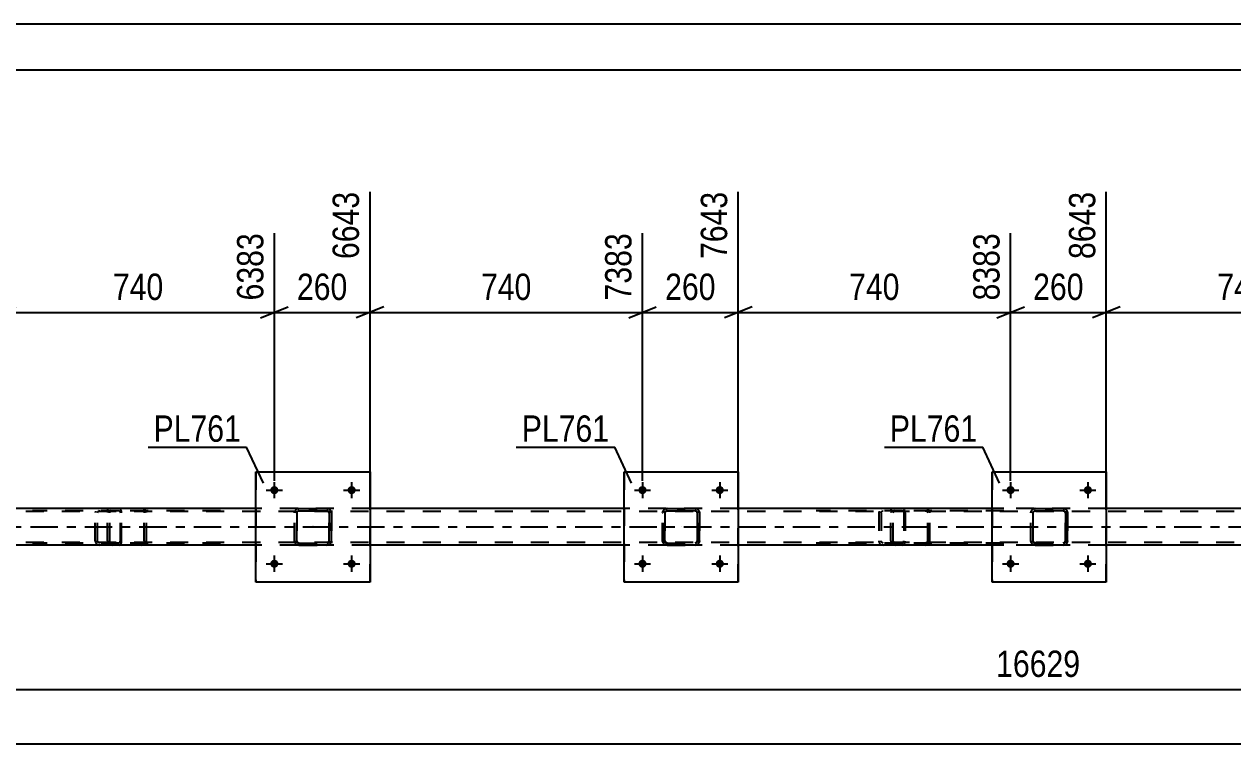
# Model space of a CAD drawing. Header units: millimetres. Extents: x 0 to 841, y 0 to 594.
# Drawn here: x 272.1 to 403.4, y 515.8 to 594 of the extents above; entities that cross this region are included whole.
import ezdxf

# ---------------------------------------------------------------- set-up
doc = ezdxf.new("R2010")
doc.units = ezdxf.units.MM
doc.linetypes.add('DXK_LINE_DOT2', pattern=[3.9198, 1.9599, -1.9599])
doc.linetypes.add('DXK_LINE_DOT3', pattern=[5.9187, 2.979, -0.9799, 0.9799, -0.9799])
doc.styles.add('Arial Narrow', font='ARIALN.TTF', dxfattribs={"height": 0.2})

# ---------------------------------------------------------------- blocks, each defined once
blk = doc.blocks.new('Unknown-318891418-1113')
at = {"color": 5, "linetype": 'Continuous'}
for p, q in [((841, 594), (0, 594)), ((836, 589), (5, 589))]:
    blk.add_line(p, q, dxfattribs=at)
blk = doc.blocks.new('Part-318891418-6244 - 6237')
at = {"color": 7, "linetype": 'DXK_LINE_DOT2'}
for p, q in [((366.79, 541.37), (366.59, 541.33)), ((366.69, 541.11), (366.79, 541.13)), ((378.56, 541.37), (366.79, 541.37)), ((378.56, 541.13), (366.79, 541.13)), ((370.22, 541.33), (370.02, 541.37)), ((370.02, 541.13), (370.12, 541.11)), ((366.31, 541.05), (366.28, 540.89)), ((366.28, 537.85), (366.28, 540.89)), ((366.32, 541.08), (366.31, 541.05)), ((366.53, 540.89), (366.55, 540.98)), ((366.53, 537.85), (366.53, 540.89)), ((366.55, 540.98), (366.61, 541.06)), ((366.61, 541.06), (366.69, 541.11)), ((370.12, 541.11), (370.2, 541.06)), ((370.2, 541.06), (370.26, 540.98)), ((370.26, 540.98), (370.28, 540.89)), ((370.28, 537.85), (370.28, 540.89)), ((370.5, 541.05), (370.5, 541.08)), ((370.53, 540.89), (370.5, 541.05)), ((370.53, 537.85), (370.53, 540.89)), ((366.28, 537.85), (366.28, 537.82)), ((366.28, 537.82), (366.31, 537.72)), ((366.31, 537.72), (366.32, 537.67)), ((366.55, 537.76), (366.53, 537.85)), ((366.61, 537.68), (366.55, 537.76)), ((366.59, 537.41), (366.79, 537.37)), ((366.69, 537.63), (366.61, 537.68)), ((366.79, 537.61), (366.69, 537.63)), ((378.56, 537.61), (366.79, 537.61)), ((378.56, 537.37), (366.79, 537.37)), ((370.12, 537.63), (370.02, 537.61)), ((370.02, 537.37), (370.22, 537.41)), ((370.2, 537.68), (370.12, 537.63)), ((370.26, 537.76), (370.2, 537.68)), ((370.28, 537.85), (370.26, 537.76)), ((370.5, 537.67), (370.51, 537.72)), ((370.51, 537.72), (370.53, 537.82)), ((370.53, 537.82), (370.53, 537.85))]:
    blk.add_line(p, q, dxfattribs=at)
for centre, start, end in [((370.04, 540.87), 24.3199, 69.2416), ((366.77, 537.87), 204.3199, 249.2416), ((370.04, 537.87), 290.7584, 335.6801)]:
    blk.add_arc(centre, 0.496, start, end, dxfattribs=at)
blk = doc.blocks.new('Part-318891418-6243 - 6237')
at = {"color": 7, "linetype": 'DXK_LINE_DOT2'}
for p, q in [((367.55, 541.37), (358.15, 541.37)), ((367.55, 541.13), (358.15, 541.13)), ((365.46, 541.37), (365.27, 541.33)), ((365.37, 541.11), (365.46, 541.13)), ((366.28, 541.37), (366.28, 541.13)), ((367.66, 541.33), (367.55, 541.37)), ((367.55, 541.13), (367.61, 541.11)), ((367.75, 541.23), (367.66, 541.33)), ((367.8, 541.08), (367.75, 541.23)), ((364.99, 541.05), (364.96, 540.89)), ((364.96, 540.89), (364.96, 537.85)), ((365, 541.08), (364.99, 541.05)), ((365.21, 540.89), (365.23, 540.98)), ((365.21, 540.89), (365.21, 537.85)), ((365.23, 540.98), (365.28, 541.06)), ((365.28, 541.06), (365.37, 541.11)), ((367.61, 541.11), (367.65, 541.06)), ((367.65, 541.06), (367.68, 540.98)), ((367.68, 540.98), (367.69, 540.89)), ((367.69, 540.89), (367.69, 537.85)), ((367.82, 540.89), (367.8, 541.08)), ((367.82, 540.89), (367.82, 537.85)), ((367.55, 537.61), (358.15, 537.61)), ((367.55, 537.37), (358.15, 537.37)), ((364.96, 537.85), (364.97, 537.82)), ((364.97, 537.82), (364.99, 537.72)), ((364.99, 537.72), (365, 537.67)), ((365.23, 537.76), (365.21, 537.85)), ((365.28, 537.68), (365.23, 537.76)), ((365.27, 537.41), (365.46, 537.37)), ((365.37, 537.63), (365.28, 537.68)), ((365.46, 537.61), (365.37, 537.63)), ((366.28, 537.37), (366.28, 537.61)), ((367.61, 537.63), (367.55, 537.61)), ((367.55, 537.37), (367.66, 537.41)), ((367.65, 537.68), (367.61, 537.63)), ((367.65, 537.68), (367.66, 537.72)), ((367.66, 537.72), (367.68, 537.76)), ((367.66, 537.41), (367.75, 537.51)), ((367.68, 537.76), (367.69, 537.85)), ((367.75, 537.51), (367.8, 537.67)), ((367.8, 537.67), (367.82, 537.85))]:
    blk.add_line(p, q, dxfattribs=at)
blk.add_arc((365.45, 537.87), 0.492, 203.8494, 248.8059, dxfattribs=at)
blk = doc.blocks.new('Part-318891418-6330 - 6237')
at = {"color": 7, "linetype": 'DXK_LINE_DOT2'}
for p, q in [((281.65, 541.37), (281.46, 541.33)), ((281.56, 541.11), (281.65, 541.13)), ((293.43, 541.37), (281.65, 541.37)), ((293.43, 541.13), (281.65, 541.13)), ((285.08, 541.33), (284.89, 541.37)), ((284.89, 541.13), (284.99, 541.11)), ((281.18, 541.05), (281.14, 540.89)), ((281.14, 537.85), (281.14, 540.89)), ((281.18, 541.08), (281.18, 541.05)), ((281.4, 540.89), (281.42, 540.98)), ((281.4, 537.85), (281.4, 540.89)), ((281.42, 540.98), (281.47, 541.06)), ((281.47, 541.06), (281.56, 541.11)), ((284.99, 541.11), (285.07, 541.06)), ((285.07, 541.06), (285.13, 540.98)), ((285.13, 540.98), (285.14, 540.89)), ((285.14, 537.85), (285.14, 540.89)), ((285.37, 541.05), (285.36, 541.08)), ((285.4, 540.89), (285.37, 541.05)), ((285.4, 537.85), (285.4, 540.89)), ((281.14, 537.85), (281.15, 537.82)), ((281.15, 537.82), (281.17, 537.72)), ((281.17, 537.72), (281.18, 537.67)), ((281.42, 537.76), (281.4, 537.85)), ((281.47, 537.68), (281.42, 537.76)), ((281.46, 537.41), (281.65, 537.37)), ((281.56, 537.63), (281.47, 537.68)), ((281.65, 537.61), (281.56, 537.63)), ((293.43, 537.61), (281.65, 537.61)), ((293.43, 537.37), (281.65, 537.37)), ((284.99, 537.63), (284.89, 537.61)), ((284.89, 537.37), (285.08, 537.41)), ((285.07, 537.68), (284.99, 537.63)), ((285.13, 537.76), (285.07, 537.68)), ((285.14, 537.85), (285.13, 537.76)), ((285.36, 537.67), (285.37, 537.72)), ((285.37, 537.72), (285.39, 537.82)), ((285.39, 537.82), (285.4, 537.85))]:
    blk.add_line(p, q, dxfattribs=at)
for centre, start, end in [((284.91, 540.87), 24.3199, 69.2416), ((281.63, 537.87), 204.3199, 249.2416), ((284.91, 537.87), 290.7584, 335.6801)]:
    blk.add_arc(centre, 0.496, start, end, dxfattribs=at)
blk = doc.blocks.new('Bolt-318891418-6273 - 6237')
at = {"linetype": 'Continuous'}
for points in [[(378.85, 543.37), (378.86, 543.46), (378.89, 543.55), (378.93, 543.63), (378.99, 543.7), (379.07, 543.75), (379.15, 543.79), (379.24, 543.81), (379.33, 543.81), (379.42, 543.79), (379.51, 543.75), (379.58, 543.7), (379.64, 543.63), (379.69, 543.55), (379.72, 543.46), (379.73, 543.37), (379.72, 543.28), (379.69, 543.19), (379.64, 543.11), (379.58, 543.04), (379.51, 542.99), (379.42, 542.95), (379.33, 542.93), (379.24, 542.93), (379.15, 542.95), (379.07, 542.99), (378.99, 543.04), (378.93, 543.11), (378.89, 543.19), (378.86, 543.28)], [(387.25, 543.37), (387.26, 543.46), (387.29, 543.55), (387.33, 543.63), (387.39, 543.7), (387.47, 543.75), (387.55, 543.79), (387.64, 543.81), (387.73, 543.81), (387.82, 543.79), (387.91, 543.75), (387.98, 543.7), (388.04, 543.63), (388.09, 543.55), (388.12, 543.46), (388.13, 543.37), (388.12, 543.28), (388.09, 543.19), (388.04, 543.11), (387.98, 543.04), (387.91, 542.99), (387.82, 542.95), (387.73, 542.93), (387.64, 542.93), (387.55, 542.95), (387.47, 542.99), (387.39, 543.04), (387.33, 543.11), (387.29, 543.19), (387.26, 543.28)]]:
    blk.add_hatch(color=1, dxfattribs=at).paths.add_polyline_path(points)
at = {"color": 1, "linetype": 'Continuous'}
for p, q in [((379.29, 544.25), (379.29, 542.49)), ((387.69, 544.25), (387.69, 542.49)), ((378.41, 543.37), (380.17, 543.37)), ((386.81, 543.37), (388.57, 543.37))]:
    blk.add_line(p, q, dxfattribs=at)
blk = doc.blocks.new('Bolt-318891418-6274 - 6237')
at = {"linetype": 'Continuous'}
for points in [[(378.85, 535.37), (378.86, 535.46), (378.89, 535.55), (378.93, 535.63), (378.99, 535.7), (379.07, 535.75), (379.15, 535.79), (379.24, 535.81), (379.33, 535.81), (379.42, 535.79), (379.51, 535.75), (379.58, 535.7), (379.64, 535.63), (379.69, 535.55), (379.72, 535.46), (379.73, 535.37), (379.72, 535.28), (379.69, 535.19), (379.64, 535.11), (379.58, 535.04), (379.51, 534.99), (379.42, 534.95), (379.33, 534.93), (379.24, 534.93), (379.15, 534.95), (379.07, 534.99), (378.99, 535.04), (378.93, 535.11), (378.89, 535.19), (378.86, 535.28)], [(387.25, 535.37), (387.26, 535.46), (387.29, 535.55), (387.33, 535.63), (387.39, 535.7), (387.47, 535.75), (387.55, 535.79), (387.64, 535.81), (387.73, 535.81), (387.82, 535.79), (387.91, 535.75), (387.98, 535.7), (388.04, 535.63), (388.09, 535.55), (388.12, 535.46), (388.13, 535.37), (388.12, 535.28), (388.09, 535.19), (388.04, 535.11), (387.98, 535.04), (387.91, 534.99), (387.82, 534.95), (387.73, 534.93), (387.64, 534.93), (387.55, 534.95), (387.47, 534.99), (387.39, 535.04), (387.33, 535.11), (387.29, 535.19), (387.26, 535.28)]]:
    blk.add_hatch(color=1, dxfattribs=at).paths.add_polyline_path(points)
at = {"color": 1, "linetype": 'Continuous'}
for p, q in [((379.29, 536.25), (379.29, 534.49)), ((387.69, 536.25), (387.69, 534.49)), ((378.41, 535.37), (380.17, 535.37)), ((386.81, 535.37), (388.57, 535.37))]:
    blk.add_line(p, q, dxfattribs=at)
blk = doc.blocks.new('Bolt-318891418-6275 - 6237')
at = {"linetype": 'Continuous'}
for points in [[(338.85, 543.37), (338.86, 543.46), (338.89, 543.55), (338.93, 543.63), (338.99, 543.7), (339.07, 543.75), (339.15, 543.79), (339.24, 543.81), (339.33, 543.81), (339.42, 543.79), (339.51, 543.75), (339.58, 543.7), (339.64, 543.63), (339.69, 543.55), (339.72, 543.46), (339.73, 543.37), (339.72, 543.28), (339.69, 543.19), (339.64, 543.11), (339.58, 543.04), (339.51, 542.99), (339.42, 542.95), (339.33, 542.93), (339.24, 542.93), (339.15, 542.95), (339.07, 542.99), (338.99, 543.04), (338.93, 543.11), (338.89, 543.19), (338.86, 543.28)], [(347.25, 543.37), (347.26, 543.46), (347.29, 543.55), (347.33, 543.63), (347.39, 543.7), (347.47, 543.75), (347.55, 543.79), (347.64, 543.81), (347.73, 543.81), (347.82, 543.79), (347.91, 543.75), (347.98, 543.7), (348.04, 543.63), (348.09, 543.55), (348.12, 543.46), (348.13, 543.37), (348.12, 543.28), (348.09, 543.19), (348.04, 543.11), (347.98, 543.04), (347.91, 542.99), (347.82, 542.95), (347.73, 542.93), (347.64, 542.93), (347.55, 542.95), (347.47, 542.99), (347.39, 543.04), (347.33, 543.11), (347.29, 543.19), (347.26, 543.28)]]:
    blk.add_hatch(color=1, dxfattribs=at).paths.add_polyline_path(points)
at = {"color": 1, "linetype": 'Continuous'}
for p, q in [((339.29, 544.25), (339.29, 542.49)), ((347.69, 544.25), (347.69, 542.49)), ((338.41, 543.37), (340.17, 543.37)), ((346.81, 543.37), (348.57, 543.37))]:
    blk.add_line(p, q, dxfattribs=at)
blk = doc.blocks.new('Bolt-318891418-6276 - 6237')
at = {"linetype": 'Continuous'}
for points in [[(338.85, 535.37), (338.86, 535.46), (338.89, 535.55), (338.93, 535.63), (338.99, 535.7), (339.07, 535.75), (339.15, 535.79), (339.24, 535.81), (339.33, 535.81), (339.42, 535.79), (339.51, 535.75), (339.58, 535.7), (339.64, 535.63), (339.69, 535.55), (339.72, 535.46), (339.73, 535.37), (339.72, 535.28), (339.69, 535.19), (339.64, 535.11), (339.58, 535.04), (339.51, 534.99), (339.42, 534.95), (339.33, 534.93), (339.24, 534.93), (339.15, 534.95), (339.07, 534.99), (338.99, 535.04), (338.93, 535.11), (338.89, 535.19), (338.86, 535.28)], [(347.25, 535.37), (347.26, 535.46), (347.29, 535.55), (347.33, 535.63), (347.39, 535.7), (347.47, 535.75), (347.55, 535.79), (347.64, 535.81), (347.73, 535.81), (347.82, 535.79), (347.91, 535.75), (347.98, 535.7), (348.04, 535.63), (348.09, 535.55), (348.12, 535.46), (348.13, 535.37), (348.12, 535.28), (348.09, 535.19), (348.04, 535.11), (347.98, 535.04), (347.91, 534.99), (347.82, 534.95), (347.73, 534.93), (347.64, 534.93), (347.55, 534.95), (347.47, 534.99), (347.39, 535.04), (347.33, 535.11), (347.29, 535.19), (347.26, 535.28)]]:
    blk.add_hatch(color=1, dxfattribs=at).paths.add_polyline_path(points)
at = {"color": 1, "linetype": 'Continuous'}
for p, q in [((339.29, 536.25), (339.29, 534.49)), ((347.69, 536.25), (347.69, 534.49)), ((338.41, 535.37), (340.17, 535.37)), ((346.81, 535.37), (348.57, 535.37))]:
    blk.add_line(p, q, dxfattribs=at)
blk = doc.blocks.new('Bolt-318891418-6277 - 6237')
at = {"linetype": 'Continuous'}
for points in [[(298.84, 543.37), (298.85, 543.46), (298.88, 543.55), (298.93, 543.63), (298.99, 543.7), (299.06, 543.75), (299.15, 543.79), (299.24, 543.81), (299.33, 543.81), (299.42, 543.79), (299.5, 543.75), (299.58, 543.7), (299.64, 543.63), (299.69, 543.55), (299.71, 543.46), (299.72, 543.37), (299.71, 543.28), (299.69, 543.19), (299.64, 543.11), (299.58, 543.04), (299.5, 542.99), (299.42, 542.95), (299.33, 542.93), (299.24, 542.93), (299.15, 542.95), (299.06, 542.99), (298.99, 543.04), (298.93, 543.11), (298.88, 543.19), (298.85, 543.28)], [(307.24, 543.37), (307.25, 543.46), (307.28, 543.55), (307.33, 543.63), (307.39, 543.7), (307.46, 543.75), (307.55, 543.79), (307.64, 543.81), (307.73, 543.81), (307.82, 543.79), (307.9, 543.75), (307.98, 543.7), (308.04, 543.63), (308.09, 543.55), (308.11, 543.46), (308.12, 543.37), (308.11, 543.28), (308.09, 543.19), (308.04, 543.11), (307.98, 543.04), (307.9, 542.99), (307.82, 542.95), (307.73, 542.93), (307.64, 542.93), (307.55, 542.95), (307.46, 542.99), (307.39, 543.04), (307.33, 543.11), (307.28, 543.19), (307.25, 543.28)]]:
    blk.add_hatch(color=1, dxfattribs=at).paths.add_polyline_path(points)
at = {"color": 1, "linetype": 'Continuous'}
for p, q in [((299.28, 544.25), (299.28, 542.49)), ((307.68, 544.25), (307.68, 542.49)), ((298.4, 543.37), (300.16, 543.37)), ((306.8, 543.37), (308.56, 543.37))]:
    blk.add_line(p, q, dxfattribs=at)
blk = doc.blocks.new('Bolt-318891418-6278 - 6237')
at = {"linetype": 'Continuous'}
for points in [[(298.84, 535.37), (298.85, 535.46), (298.88, 535.55), (298.93, 535.63), (298.99, 535.7), (299.06, 535.75), (299.15, 535.79), (299.24, 535.81), (299.33, 535.81), (299.42, 535.79), (299.5, 535.75), (299.58, 535.7), (299.64, 535.63), (299.69, 535.55), (299.71, 535.46), (299.72, 535.37), (299.71, 535.28), (299.69, 535.19), (299.64, 535.11), (299.58, 535.04), (299.5, 534.99), (299.42, 534.95), (299.33, 534.93), (299.24, 534.93), (299.15, 534.95), (299.06, 534.99), (298.99, 535.04), (298.93, 535.11), (298.88, 535.19), (298.85, 535.28)], [(307.24, 535.37), (307.25, 535.46), (307.28, 535.55), (307.33, 535.63), (307.39, 535.7), (307.46, 535.75), (307.55, 535.79), (307.64, 535.81), (307.73, 535.81), (307.82, 535.79), (307.9, 535.75), (307.98, 535.7), (308.04, 535.63), (308.09, 535.55), (308.11, 535.46), (308.12, 535.37), (308.11, 535.28), (308.09, 535.19), (308.04, 535.11), (307.98, 535.04), (307.9, 534.99), (307.82, 534.95), (307.73, 534.93), (307.64, 534.93), (307.55, 534.95), (307.46, 534.99), (307.39, 535.04), (307.33, 535.11), (307.28, 535.19), (307.25, 535.28)]]:
    blk.add_hatch(color=1, dxfattribs=at).paths.add_polyline_path(points)
at = {"color": 1, "linetype": 'Continuous'}
for p, q in [((299.28, 536.25), (299.28, 534.49)), ((307.68, 536.25), (307.68, 534.49)), ((298.4, 535.37), (300.16, 535.37)), ((306.8, 535.37), (308.56, 535.37))]:
    blk.add_line(p, q, dxfattribs=at)
blk = doc.blocks.new('Part-318891418-6298 - 6237')
at = {"color": 2, "linetype": 'Continuous'}
for p, q in [((297.28, 541.37), (269.68, 541.37)), ((337.29, 541.37), (309.68, 541.37)), ((377.29, 541.37), (349.69, 541.37)), ((417.28, 541.37), (389.69, 541.37)), ((297.28, 537.37), (269.68, 537.37)), ((337.29, 537.37), (309.68, 537.37)), ((377.29, 537.37), (349.69, 537.37)), ((417.28, 537.37), (389.69, 537.37))]:
    blk.add_line(p, q, dxfattribs=at)
at = {"color": 7, "linetype": 'DXK_LINE_DOT2'}
for p, q in [((309.68, 541.37), (297.28, 541.37)), ((349.69, 541.37), (337.29, 541.37)), ((389.69, 541.37), (377.29, 541.37)), ((764.22, 541.05), (89.29, 541.05)), ((764.22, 537.69), (89.29, 537.69)), ((309.68, 537.37), (297.28, 537.37)), ((349.69, 537.37), (337.29, 537.37)), ((389.69, 537.37), (377.29, 537.37))]:
    blk.add_line(p, q, dxfattribs=at)
at = {"color": 7, "linetype": 'DXK_LINE_DOT3'}
blk.add_line((89.29, 539.37), (764.22, 539.37), dxfattribs=at)
blk = doc.blocks.new('Part-318891418-6390 - 6237')
at = {"color": 2, "linetype": 'Continuous'}
for p, q in [((377.29, 533.37), (377.29, 545.37)), ((377.29, 545.37), (377.29, 545.37)), ((377.29, 545.37), (389.69, 545.37)), ((389.69, 545.37), (389.69, 533.37)), ((377.29, 533.37), (377.29, 533.37)), ((389.69, 533.37), (377.29, 533.37))]:
    blk.add_line(p, q, dxfattribs=at)
at = {"color": 7, "linetype": 'DXK_LINE_DOT2'}
for p, q in [((377.29, 545.37), (377.29, 533.37)), ((377.29, 545.37), (377.29, 545.37)), ((389.69, 533.37), (389.69, 545.37)), ((377.29, 533.37), (377.29, 533.37))]:
    blk.add_line(p, q, dxfattribs=at)
blk = doc.blocks.new('Part-318891418-6391 - 6237')
at = {"color": 7, "linetype": 'DXK_LINE_DOT2'}
for p, q in [((381.78, 541.33), (381.96, 541.37)), ((381.97, 541.37), (381.78, 541.33)), ((381.96, 541.13), (381.87, 541.11)), ((381.88, 541.11), (381.97, 541.13)), ((381.97, 541.37), (381.96, 541.37)), ((381.96, 541.37), (385, 541.37)), ((381.96, 541.13), (381.97, 541.13)), ((385, 541.13), (381.96, 541.13)), ((381.97, 541.37), (385.01, 541.37)), ((381.97, 541.13), (385.01, 541.13)), ((385, 541.37), (385.01, 541.37)), ((385, 541.37), (385.19, 541.33)), ((385.01, 541.13), (385, 541.13)), ((385.1, 541.11), (385, 541.13)), ((385.19, 541.33), (385.01, 541.37)), ((385.01, 541.13), (385.1, 541.11)), ((381.48, 540.89), (381.52, 541.08)), ((381.48, 540.89), (381.49, 540.89)), ((381.48, 537.85), (381.48, 540.89)), ((381.52, 541.07), (381.49, 540.89)), ((381.49, 537.85), (381.49, 540.89)), ((381.74, 540.98), (381.72, 540.89)), ((381.73, 540.89), (381.72, 540.89)), ((381.72, 540.89), (381.72, 537.85)), ((381.73, 540.89), (381.75, 540.98)), ((381.73, 537.85), (381.73, 540.89)), ((381.79, 541.06), (381.74, 540.98)), ((381.75, 540.98), (381.8, 541.06)), ((381.87, 541.11), (381.79, 541.06)), ((381.8, 541.06), (381.88, 541.11)), ((385.1, 541.11), (385.1, 541.11)), ((385.1, 541.11), (385.18, 541.06)), ((385.17, 541.06), (385.1, 541.11)), ((385.23, 540.98), (385.17, 541.06)), ((385.18, 541.06), (385.23, 540.98)), ((385.23, 540.98), (385.25, 540.89)), ((385.24, 540.89), (385.23, 540.98)), ((385.25, 540.89), (385.24, 540.89)), ((385.24, 540.89), (385.24, 537.85)), ((385.25, 537.85), (385.25, 540.89)), ((385.45, 541.08), (385.48, 540.89)), ((385.49, 540.89), (385.45, 541.07)), ((385.49, 540.89), (385.48, 540.89)), ((385.48, 540.89), (385.48, 537.85)), ((385.49, 537.85), (385.49, 540.89)), ((381.49, 537.85), (381.48, 537.85)), ((381.52, 537.67), (381.48, 537.85)), ((381.49, 537.85), (381.52, 537.67)), ((381.72, 537.85), (381.73, 537.85)), ((381.72, 537.85), (381.74, 537.76)), ((381.75, 537.76), (381.73, 537.85)), ((381.74, 537.76), (381.79, 537.68)), ((381.8, 537.68), (381.75, 537.76)), ((381.78, 537.41), (381.78, 537.41)), ((381.96, 537.37), (381.78, 537.41)), ((381.78, 537.41), (381.97, 537.37)), ((381.79, 537.68), (381.87, 537.63)), ((381.88, 537.63), (381.8, 537.68)), ((381.87, 537.63), (381.96, 537.61)), ((381.97, 537.61), (381.88, 537.63)), ((381.97, 537.61), (381.96, 537.61)), ((381.96, 537.61), (385, 537.61)), ((381.97, 537.37), (381.96, 537.37)), ((381.96, 537.37), (385, 537.37)), ((381.97, 537.61), (385.01, 537.61)), ((381.97, 537.37), (385.01, 537.37)), ((385, 537.61), (385.1, 537.63)), ((385, 537.61), (385.01, 537.61)), ((385.19, 537.41), (385, 537.37)), ((385, 537.37), (385.01, 537.37)), ((385.1, 537.63), (385.01, 537.61)), ((385.01, 537.37), (385.19, 537.41)), ((385.18, 537.68), (385.1, 537.63)), ((385.1, 537.63), (385.17, 537.68)), ((385.17, 537.68), (385.23, 537.76)), ((385.23, 537.76), (385.18, 537.68)), ((385.25, 537.85), (385.23, 537.76)), ((385.23, 537.76), (385.24, 537.85)), ((385.24, 537.85), (385.25, 537.85)), ((385.48, 537.85), (385.45, 537.67)), ((385.45, 537.67), (385.49, 537.85)), ((385.48, 537.85), (385.49, 537.85))]:
    blk.add_line(p, q, dxfattribs=at)
at = {"color": 7, "linetype": 'DXK_LINE_DOT3'}
blk.add_line((383.49, 539.37), (383.48, 539.37), dxfattribs=at)
at = {"color": 7, "linetype": 'DXK_LINE_DOT2'}
for centre, start, end in [((381.96, 540.89), 112.5, 157.5), ((381.97, 540.89), 112.5, 157.5), ((385, 540.89), 22.5, 67.5), ((385.01, 540.89), 22.5, 67.5), ((381.96, 537.85), 202.5, 247.5), ((381.97, 537.85), 202.5, 247.5), ((385, 537.85), 292.5, 337.5), ((385.01, 537.85), 292.5, 337.5)]:
    blk.add_arc(centre, 0.48, start, end, dxfattribs=at)
blk = doc.blocks.new('Part-318891418-6396 - 6237')
at = {"color": 2, "linetype": 'Continuous'}
for p, q in [((337.29, 533.37), (337.29, 545.37)), ((337.29, 545.37), (337.29, 545.37)), ((337.29, 545.37), (349.69, 545.37)), ((349.69, 545.37), (349.69, 533.37)), ((337.29, 533.37), (337.29, 533.37)), ((349.69, 533.37), (337.29, 533.37))]:
    blk.add_line(p, q, dxfattribs=at)
at = {"color": 7, "linetype": 'DXK_LINE_DOT2'}
for p, q in [((337.29, 545.37), (337.29, 533.37)), ((337.29, 545.37), (337.29, 545.37)), ((349.69, 533.37), (349.69, 545.37)), ((337.29, 533.37), (337.29, 533.37))]:
    blk.add_line(p, q, dxfattribs=at)
blk = doc.blocks.new('Part-318891418-6397 - 6237')
at = {"color": 7, "linetype": 'DXK_LINE_DOT2'}
for p, q in [((341.78, 541.33), (341.96, 541.37)), ((341.97, 541.37), (341.78, 541.33)), ((341.96, 541.13), (341.87, 541.11)), ((341.88, 541.11), (341.97, 541.13)), ((341.97, 541.37), (341.96, 541.37)), ((341.96, 541.37), (345, 541.37)), ((341.96, 541.13), (341.97, 541.13)), ((345, 541.13), (341.96, 541.13)), ((341.97, 541.37), (345.01, 541.37)), ((341.97, 541.13), (345.01, 541.13)), ((345, 541.37), (345.01, 541.37)), ((345, 541.37), (345.19, 541.33)), ((345.01, 541.13), (345, 541.13)), ((345.1, 541.11), (345, 541.13)), ((345.19, 541.33), (345.01, 541.37)), ((345.01, 541.13), (345.1, 541.11)), ((341.48, 540.89), (341.52, 541.08)), ((341.48, 540.89), (341.49, 540.89)), ((341.48, 537.85), (341.48, 540.89)), ((341.53, 541.07), (341.49, 540.89)), ((341.49, 537.85), (341.49, 540.89)), ((341.74, 540.98), (341.72, 540.89)), ((341.73, 540.89), (341.72, 540.89)), ((341.72, 540.89), (341.72, 537.85)), ((341.73, 540.89), (341.75, 540.98)), ((341.73, 537.85), (341.73, 540.89)), ((341.79, 541.06), (341.74, 540.98)), ((341.75, 540.98), (341.8, 541.06)), ((341.87, 541.11), (341.79, 541.06)), ((341.8, 541.06), (341.88, 541.11)), ((345.1, 541.11), (345.1, 541.11)), ((345.1, 541.11), (345.18, 541.06)), ((345.17, 541.06), (345.1, 541.11)), ((345.23, 540.98), (345.17, 541.06)), ((345.18, 541.06), (345.23, 540.98)), ((345.23, 540.98), (345.25, 540.89)), ((345.24, 540.89), (345.23, 540.98)), ((345.25, 540.89), (345.24, 540.89)), ((345.24, 540.89), (345.24, 537.85)), ((345.25, 537.85), (345.25, 540.89)), ((345.45, 541.08), (345.48, 540.89)), ((345.49, 540.89), (345.45, 541.07)), ((345.49, 540.89), (345.48, 540.89)), ((345.48, 540.89), (345.48, 537.85)), ((345.49, 537.85), (345.49, 540.89)), ((341.49, 537.85), (341.48, 537.85)), ((341.52, 537.67), (341.48, 537.85)), ((341.49, 537.85), (341.53, 537.67)), ((341.72, 537.85), (341.73, 537.85)), ((341.72, 537.85), (341.74, 537.76)), ((341.75, 537.76), (341.73, 537.85)), ((341.74, 537.76), (341.79, 537.68)), ((341.8, 537.68), (341.75, 537.76)), ((341.78, 537.41), (341.78, 537.41)), ((341.96, 537.37), (341.78, 537.41)), ((341.78, 537.41), (341.97, 537.37)), ((341.79, 537.68), (341.87, 537.63)), ((341.88, 537.63), (341.8, 537.68)), ((341.87, 537.63), (341.96, 537.61)), ((341.97, 537.61), (341.88, 537.63)), ((341.97, 537.61), (341.96, 537.61)), ((341.96, 537.61), (345, 537.61)), ((341.97, 537.37), (341.96, 537.37)), ((341.96, 537.37), (345, 537.37)), ((341.97, 537.61), (345.01, 537.61)), ((341.97, 537.37), (345.01, 537.37)), ((345, 537.61), (345.1, 537.63)), ((345, 537.61), (345.01, 537.61)), ((345.19, 537.41), (345, 537.37)), ((345, 537.37), (345.01, 537.37)), ((345.1, 537.63), (345.01, 537.61)), ((345.01, 537.37), (345.19, 537.41)), ((345.18, 537.68), (345.1, 537.63)), ((345.1, 537.63), (345.17, 537.68)), ((345.17, 537.68), (345.23, 537.76)), ((345.23, 537.76), (345.18, 537.68)), ((345.25, 537.85), (345.23, 537.76)), ((345.23, 537.76), (345.24, 537.85)), ((345.24, 537.85), (345.25, 537.85)), ((345.48, 537.85), (345.45, 537.67)), ((345.45, 537.67), (345.49, 537.85)), ((345.48, 537.85), (345.49, 537.85))]:
    blk.add_line(p, q, dxfattribs=at)
at = {"color": 7, "linetype": 'DXK_LINE_DOT3'}
blk.add_line((343.49, 539.37), (343.48, 539.37), dxfattribs=at)
at = {"color": 7, "linetype": 'DXK_LINE_DOT2'}
for centre, start, end in [((341.96, 540.89), 112.5, 157.5), ((341.97, 540.89), 112.5, 157.5), ((345, 540.89), 22.5, 67.5), ((345.01, 540.89), 22.5, 67.5), ((341.96, 537.85), 202.5, 247.5), ((341.97, 537.85), 202.5, 247.5), ((345, 537.85), 292.5, 337.5), ((345.01, 537.85), 292.5, 337.5)]:
    blk.add_arc(centre, 0.48, start, end, dxfattribs=at)
blk = doc.blocks.new('Part-318891418-6402 - 6237')
at = {"color": 2, "linetype": 'Continuous'}
for p, q in [((297.28, 533.37), (297.28, 545.37)), ((297.28, 545.37), (297.28, 545.37)), ((297.28, 545.37), (309.68, 545.37)), ((309.68, 545.37), (309.68, 533.37)), ((297.28, 533.37), (297.28, 533.37)), ((309.68, 533.37), (297.28, 533.37))]:
    blk.add_line(p, q, dxfattribs=at)
at = {"color": 7, "linetype": 'DXK_LINE_DOT2'}
for p, q in [((297.28, 545.37), (297.28, 533.37)), ((297.28, 545.37), (297.28, 545.37)), ((309.68, 533.37), (309.68, 545.37)), ((297.28, 533.37), (297.28, 533.37))]:
    blk.add_line(p, q, dxfattribs=at)
blk = doc.blocks.new('Part-318891418-6403 - 6237')
at = {"color": 7, "linetype": 'DXK_LINE_DOT2'}
for p, q in [((301.77, 541.33), (301.96, 541.37)), ((301.96, 541.37), (301.78, 541.33)), ((301.87, 541.11), (301.96, 541.13)), ((301.96, 541.13), (301.87, 541.11)), ((301.96, 541.37), (305, 541.37)), ((301.96, 541.37), (301.96, 541.37)), ((301.96, 541.37), (305, 541.37)), ((301.96, 541.13), (305, 541.13)), ((301.96, 541.13), (301.96, 541.13)), ((305, 541.13), (301.96, 541.13)), ((305, 541.37), (305, 541.37)), ((305, 541.37), (305.18, 541.33)), ((305.19, 541.33), (305, 541.37)), ((305, 541.13), (305, 541.13)), ((305, 541.13), (305.09, 541.11)), ((305.09, 541.11), (305, 541.13)), ((301.48, 540.89), (301.52, 541.08)), ((301.52, 541.07), (301.48, 540.89)), ((301.48, 537.85), (301.48, 540.89)), ((301.48, 540.89), (301.48, 540.89)), ((301.48, 537.85), (301.48, 540.89)), ((301.72, 540.89), (301.74, 540.98)), ((301.74, 540.98), (301.72, 540.89)), ((301.72, 537.85), (301.72, 540.89)), ((301.72, 540.89), (301.72, 540.89)), ((301.72, 540.89), (301.72, 537.85)), ((301.74, 540.98), (301.79, 541.06)), ((301.79, 541.06), (301.74, 540.98)), ((301.79, 541.06), (301.87, 541.11)), ((301.87, 541.11), (301.79, 541.06)), ((305.09, 541.11), (305.09, 541.11)), ((305.09, 541.11), (305.17, 541.06)), ((305.17, 541.06), (305.09, 541.11)), ((305.17, 541.06), (305.22, 540.98)), ((305.22, 540.98), (305.17, 541.06)), ((305.22, 540.98), (305.24, 540.89)), ((305.24, 540.89), (305.22, 540.98)), ((305.24, 537.85), (305.24, 540.89)), ((305.24, 540.89), (305.24, 540.89)), ((305.24, 540.89), (305.24, 537.85)), ((305.44, 541.08), (305.48, 540.89)), ((305.48, 540.89), (305.45, 541.07)), ((305.48, 537.85), (305.48, 540.89)), ((305.48, 540.89), (305.48, 540.89)), ((305.48, 540.89), (305.48, 537.85)), ((301.48, 537.85), (301.48, 537.85)), ((301.52, 537.67), (301.48, 537.85)), ((301.48, 537.85), (301.52, 537.67)), ((301.72, 537.85), (301.72, 537.85)), ((301.74, 537.76), (301.72, 537.85)), ((301.72, 537.85), (301.74, 537.76)), ((301.79, 537.68), (301.74, 537.76)), ((301.74, 537.76), (301.79, 537.68)), ((301.77, 537.41), (301.78, 537.41)), ((301.96, 537.37), (301.77, 537.41)), ((301.78, 537.41), (301.96, 537.37)), ((301.87, 537.63), (301.79, 537.68)), ((301.79, 537.68), (301.87, 537.63)), ((301.96, 537.61), (301.87, 537.63)), ((301.87, 537.63), (301.96, 537.61)), ((301.96, 537.61), (305, 537.61)), ((301.96, 537.61), (301.96, 537.61)), ((301.96, 537.61), (305, 537.61)), ((301.96, 537.37), (305, 537.37)), ((301.96, 537.37), (301.96, 537.37)), ((301.96, 537.37), (305, 537.37)), ((305.09, 537.63), (305, 537.61)), ((305, 537.61), (305.09, 537.63)), ((305, 537.61), (305, 537.61)), ((305.18, 537.41), (305, 537.37)), ((305, 537.37), (305.19, 537.41)), ((305, 537.37), (305, 537.37)), ((305.17, 537.68), (305.09, 537.63)), ((305.09, 537.63), (305.17, 537.68)), ((305.22, 537.76), (305.17, 537.68)), ((305.17, 537.68), (305.22, 537.76)), ((305.24, 537.85), (305.22, 537.76)), ((305.22, 537.76), (305.24, 537.85)), ((305.24, 537.85), (305.24, 537.85)), ((305.48, 537.85), (305.44, 537.67)), ((305.45, 537.67), (305.48, 537.85)), ((305.48, 537.85), (305.48, 537.85))]:
    blk.add_line(p, q, dxfattribs=at)
at = {"color": 7, "linetype": 'DXK_LINE_DOT3'}
blk.add_line((303.49, 539.37), (303.48, 539.37), dxfattribs=at)
at = {"color": 7, "linetype": 'DXK_LINE_DOT2'}
for centre, start, end in [((301.96, 540.89), 112.5, 157.5), ((301.96, 540.89), 112.5, 157.5), ((305, 540.89), 22.5, 67.5), ((305, 540.89), 22.5, 67.5), ((301.96, 537.85), 202.5, 247.5), ((301.96, 537.85), 202.5, 247.5), ((305, 537.85), 292.5, 337.5), ((305, 537.85), 292.5, 337.5)]:
    blk.add_arc(centre, 0.48, start, end, dxfattribs=at)
blk = doc.blocks.new('Part-318891418-6491 - 6237')
at = {"color": 7, "linetype": 'DXK_LINE_DOT2'}
for p, q in [((282.42, 541.37), (273.01, 541.37)), ((282.42, 541.13), (273.01, 541.13)), ((280.33, 541.37), (280.14, 541.33)), ((280.23, 541.11), (280.33, 541.13)), ((281.14, 541.37), (281.14, 541.13)), ((282.52, 541.33), (282.42, 541.37)), ((282.42, 541.13), (282.47, 541.11)), ((282.61, 541.23), (282.52, 541.33)), ((282.67, 541.08), (282.61, 541.23)), ((279.86, 541.05), (279.83, 540.89)), ((279.83, 537.85), (279.83, 540.89)), ((279.86, 541.08), (279.86, 541.05)), ((280.08, 540.89), (280.1, 540.98)), ((280.08, 537.85), (280.08, 540.89)), ((280.1, 540.98), (280.15, 541.06)), ((280.15, 541.06), (280.23, 541.11)), ((282.47, 541.11), (282.52, 541.06)), ((282.52, 541.06), (282.54, 540.98)), ((282.54, 540.98), (282.56, 540.89)), ((282.56, 537.85), (282.56, 540.89)), ((282.69, 540.89), (282.67, 541.08)), ((282.69, 537.85), (282.69, 540.89)), ((282.42, 537.61), (273.01, 537.61)), ((282.42, 537.37), (273.01, 537.37)), ((279.83, 537.85), (279.83, 537.82)), ((279.83, 537.82), (279.85, 537.72)), ((279.85, 537.72), (279.86, 537.67)), ((280.1, 537.76), (280.08, 537.85)), ((280.15, 537.68), (280.1, 537.76)), ((280.14, 537.41), (280.33, 537.37)), ((280.23, 537.63), (280.15, 537.68)), ((280.33, 537.61), (280.23, 537.63)), ((281.14, 537.37), (281.14, 537.61)), ((282.47, 537.63), (282.42, 537.61)), ((282.42, 537.37), (282.52, 537.41)), ((282.52, 537.68), (282.47, 537.63)), ((282.52, 537.68), (282.53, 537.72)), ((282.52, 537.41), (282.61, 537.51)), ((282.53, 537.72), (282.54, 537.76)), ((282.54, 537.76), (282.56, 537.85)), ((282.61, 537.51), (282.67, 537.67)), ((282.67, 537.67), (282.69, 537.85))]:
    blk.add_line(p, q, dxfattribs=at)
blk.add_arc((280.31, 537.87), 0.492, 203.8494, 248.8059, dxfattribs=at)
blk = doc.blocks.new('StraightDimension-318891418-12357 - 6237')
at = {"color": 7, "linetype": 'Continuous'}
for p, q in [((389.69, 542.37), (389.69, 575.79)), ((379.29, 544.37), (379.29, 571.29)), ((377.79, 562.08), (380.79, 563.28)), ((379.29, 562.68), (389.69, 562.68)), ((391.19, 563.28), (388.19, 562.08))]:
    blk.add_line(p, q, dxfattribs=at)
at = {"color": 0}
blk.add_wipeout([(387.83, 563.43), (387.83, 567.63), (381.14, 567.63), (381.14, 563.43)], dxfattribs=at)
at = {"color": 3, "style": 'Arial Narrow'}
blk.add_text('260', height=2.863, dxfattribs=at).set_placement((381.74, 564.03))
at = {"color": 0, "linetype": 'Continuous'}
blk.add_wipeout([(389.09, 576.39), (384.89, 576.39), (384.89, 567.88), (389.09, 567.88)], dxfattribs=at)
at = {"color": 3, "linetype": 'Continuous', "style": 'Arial Narrow'}
blk.add_text('8643', height=2.863, rotation=90.0002, dxfattribs=at).set_placement((388.49, 568.48))
blk = doc.blocks.new('StraightDimension-318891418-12362 - 6237')
at = {"color": 7, "linetype": 'Continuous'}
for p, q in [((269.68, 542.37), (269.68, 575.79)), ((299.29, 544.37), (299.29, 571.29)), ((271.18, 563.28), (268.18, 562.08)), ((269.68, 562.68), (299.29, 562.68)), ((297.79, 562.08), (300.79, 563.28))]:
    blk.add_line(p, q, dxfattribs=at)
at = {"color": 0}
blk.add_wipeout([(287.83, 563.43), (287.83, 567.63), (281.14, 567.63), (281.14, 563.43)], dxfattribs=at)
at = {"color": 3, "style": 'Arial Narrow'}
blk.add_text('740', height=2.863, dxfattribs=at).set_placement((281.74, 564.03))
at = {"color": 0, "linetype": 'Continuous'}
blk.add_wipeout([(298.69, 571.89), (294.49, 571.89), (294.49, 563.38), (298.69, 563.38)], dxfattribs=at)
at = {"color": 3, "linetype": 'Continuous', "style": 'Arial Narrow'}
blk.add_text('6383', height=2.863, rotation=90.0002, dxfattribs=at).set_placement((298.09, 563.98))
blk = doc.blocks.new('StraightDimension-318891418-11635 - 6237')
at = {"color": 7, "linetype": 'Continuous'}
blk.add_line((55.46, 521.72), (709.13, 521.72), dxfattribs=at)
at = {"color": 0}
blk.add_wipeout([(387.46, 522.47), (387.46, 526.67), (377.12, 526.67), (377.12, 522.47)], dxfattribs=at)
at = {"color": 3, "style": 'Arial Narrow'}
blk.add_text('16629', height=2.863, dxfattribs=at).set_placement((377.72, 523.07))
blk = doc.blocks.new('StraightDimension-318891418-6603 - 6237')
at = {"color": 7, "linetype": 'Continuous'}
blk.add_line((55.46, 515.8), (764.22, 515.8), dxfattribs=at)
blk = doc.blocks.new('StraightDimension-318891418-12356 - 6237')
at = {"color": 7, "linetype": 'Continuous'}
for p, q in [((389.69, 542.37), (389.69, 575.79)), ((419.29, 544.37), (419.29, 571.29)), ((391.19, 563.28), (388.19, 562.08)), ((389.69, 562.68), (419.29, 562.68)), ((417.79, 562.08), (420.79, 563.28))]:
    blk.add_line(p, q, dxfattribs=at)
at = {"color": 0}
blk.add_wipeout([(407.83, 563.43), (407.83, 567.63), (401.15, 567.63), (401.15, 563.43)], dxfattribs=at)
at = {"color": 3, "style": 'Arial Narrow'}
blk.add_text('740', height=2.863, dxfattribs=at).set_placement((401.75, 564.03))
at = {"color": 0, "linetype": 'Continuous'}
blk.add_wipeout([(418.69, 571.89), (414.49, 571.89), (414.49, 563.38), (418.69, 563.38)], dxfattribs=at)
at = {"color": 3, "linetype": 'Continuous', "style": 'Arial Narrow'}
blk.add_text('9383', height=2.863, rotation=90.0002, dxfattribs=at).set_placement((418.09, 563.98))
blk = doc.blocks.new('StraightDimension-318891418-12358 - 6237')
at = {"color": 7, "linetype": 'Continuous'}
for p, q in [((349.69, 542.37), (349.69, 575.79)), ((379.29, 544.37), (379.29, 571.29)), ((351.19, 563.28), (348.19, 562.08)), ((349.69, 562.68), (379.29, 562.68)), ((377.79, 562.08), (380.79, 563.28))]:
    blk.add_line(p, q, dxfattribs=at)
at = {"color": 0}
blk.add_wipeout([(367.83, 563.43), (367.83, 567.63), (361.14, 567.63), (361.14, 563.43)], dxfattribs=at)
at = {"color": 3, "style": 'Arial Narrow'}
blk.add_text('740', height=2.863, dxfattribs=at).set_placement((361.74, 564.03))
at = {"color": 0, "linetype": 'Continuous'}
blk.add_wipeout([(378.69, 571.89), (374.49, 571.89), (374.49, 563.38), (378.69, 563.38)], dxfattribs=at)
at = {"color": 3, "linetype": 'Continuous', "style": 'Arial Narrow'}
blk.add_text('8383', height=2.863, rotation=90.0002, dxfattribs=at).set_placement((378.09, 563.98))
blk = doc.blocks.new('StraightDimension-318891418-12359 - 6237')
at = {"color": 7, "linetype": 'Continuous'}
for p, q in [((349.69, 542.37), (349.69, 575.79)), ((339.29, 544.37), (339.29, 571.29)), ((337.79, 562.08), (340.79, 563.28)), ((339.29, 562.68), (349.69, 562.68)), ((351.19, 563.28), (348.19, 562.08))]:
    blk.add_line(p, q, dxfattribs=at)
at = {"color": 0}
blk.add_wipeout([(347.83, 563.43), (347.83, 567.63), (341.15, 567.63), (341.15, 563.43)], dxfattribs=at)
at = {"color": 3, "style": 'Arial Narrow'}
blk.add_text('260', height=2.863, dxfattribs=at).set_placement((341.75, 564.03))
at = {"color": 0, "linetype": 'Continuous'}
blk.add_wipeout([(349.09, 576.39), (344.89, 576.39), (344.89, 567.88), (349.09, 567.88)], dxfattribs=at)
at = {"color": 3, "linetype": 'Continuous', "style": 'Arial Narrow'}
blk.add_text('7643', height=2.863, rotation=90.0002, dxfattribs=at).set_placement((348.49, 568.48))
blk = doc.blocks.new('StraightDimension-318891418-12360 - 6237')
at = {"color": 7, "linetype": 'Continuous'}
for p, q in [((309.68, 542.37), (309.68, 575.79)), ((339.29, 544.37), (339.29, 571.29)), ((311.18, 563.28), (308.18, 562.08)), ((309.68, 562.68), (339.29, 562.68)), ((337.79, 562.08), (340.79, 563.28))]:
    blk.add_line(p, q, dxfattribs=at)
at = {"color": 0}
blk.add_wipeout([(327.83, 563.43), (327.83, 567.63), (321.14, 567.63), (321.14, 563.43)], dxfattribs=at)
at = {"color": 3, "style": 'Arial Narrow'}
blk.add_text('740', height=2.863, dxfattribs=at).set_placement((321.74, 564.03))
at = {"color": 0, "linetype": 'Continuous'}
blk.add_wipeout([(338.69, 571.89), (334.49, 571.89), (334.49, 563.38), (338.69, 563.38)], dxfattribs=at)
at = {"color": 3, "linetype": 'Continuous', "style": 'Arial Narrow'}
blk.add_text('7383', height=2.863, rotation=90.0002, dxfattribs=at).set_placement((338.09, 563.98))
blk = doc.blocks.new('StraightDimension-318891418-12361 - 6237')
at = {"color": 7, "linetype": 'Continuous'}
for p, q in [((309.68, 542.37), (309.68, 575.79)), ((299.29, 544.37), (299.29, 571.29)), ((297.79, 562.08), (300.79, 563.28)), ((299.29, 562.68), (309.68, 562.68)), ((311.18, 563.28), (308.18, 562.08))]:
    blk.add_line(p, q, dxfattribs=at)
at = {"color": 0}
blk.add_wipeout([(307.83, 563.43), (307.83, 567.63), (301.14, 567.63), (301.14, 563.43)], dxfattribs=at)
at = {"color": 3, "style": 'Arial Narrow'}
blk.add_text('260', height=2.863, dxfattribs=at).set_placement((301.74, 564.03))
at = {"color": 0, "linetype": 'Continuous'}
blk.add_wipeout([(309.08, 576.39), (304.88, 576.39), (304.88, 567.88), (309.08, 567.88)], dxfattribs=at)
at = {"color": 3, "linetype": 'Continuous', "style": 'Arial Narrow'}
blk.add_text('6643', height=2.863, rotation=90.0002, dxfattribs=at).set_placement((308.48, 568.48))
blk = doc.blocks.new('Mark-318891418-6386 - 6237')
at = {"color": 0}
blk.add_wipeout([(375.67, 548.62), (375.67, 551.62), (366.17, 551.62), (366.17, 548.62)], dxfattribs=at)
blk.add_wipeout([(375.67, 548.62), (375.67, 551.62), (366.17, 551.62), (366.17, 548.62)], dxfattribs=at)
at = {"color": 30, "linetype": 'Continuous'}
for p in [(365.57, 548.02), (378.1, 544.12)]:
    blk.add_line(p, (376.27, 548.02), dxfattribs=at)
at = {"color": 3, "style": 'Arial Narrow'}
blk.add_text('PL761', height=2.863, dxfattribs=at).set_placement((366.17, 548.62))
blk = doc.blocks.new('Mark-318891418-6392 - 6237')
at = {"color": 0}
blk.add_wipeout([(335.67, 548.62), (335.67, 551.62), (326.17, 551.62), (326.17, 548.62)], dxfattribs=at)
blk.add_wipeout([(335.67, 548.62), (335.67, 551.62), (326.17, 551.62), (326.17, 548.62)], dxfattribs=at)
at = {"color": 30, "linetype": 'Continuous'}
for p in [(325.57, 548.02), (338.1, 544.12)]:
    blk.add_line(p, (336.27, 548.02), dxfattribs=at)
at = {"color": 3, "style": 'Arial Narrow'}
blk.add_text('PL761', height=2.863, dxfattribs=at).set_placement((326.17, 548.62))
blk = doc.blocks.new('Mark-318891418-6398 - 6237')
at = {"color": 0}
blk.add_wipeout([(295.67, 548.62), (295.67, 551.62), (286.16, 551.62), (286.16, 548.62)], dxfattribs=at)
blk.add_wipeout([(295.67, 548.62), (295.67, 551.62), (286.16, 551.62), (286.16, 548.62)], dxfattribs=at)
at = {"color": 30, "linetype": 'Continuous'}
for p in [(285.56, 548.02), (298.09, 544.12)]:
    blk.add_line(p, (296.27, 548.02), dxfattribs=at)
at = {"color": 3, "style": 'Arial Narrow'}
blk.add_text('PL761', height=2.863, dxfattribs=at).set_placement((286.16, 548.62))

msp = doc.modelspace()

# ---------------------------------------------------------------- block references
for name in ['Unknown-318891418-1113', 'Part-318891418-6402 - 6237', 'Part-318891418-6396 - 6237', 'Part-318891418-6390 - 6237', 'Bolt-318891418-6277 - 6237', 'Bolt-318891418-6275 - 6237', 'Bolt-318891418-6273 - 6237', 'Part-318891418-6298 - 6237', 'Part-318891418-6491 - 6237', 'Part-318891418-6330 - 6237', 'Part-318891418-6403 - 6237', 'Part-318891418-6397 - 6237', 'Part-318891418-6243 - 6237', 'Part-318891418-6244 - 6237', 'Part-318891418-6391 - 6237', 'Bolt-318891418-6278 - 6237', 'Bolt-318891418-6276 - 6237', 'Bolt-318891418-6274 - 6237']:
    msp.add_blockref(name, (0, 0))

# ---------------------------------------------------------------- next in the draw order: block references
for name in ['StraightDimension-318891418-12362 - 6237', 'StraightDimension-318891418-12357 - 6237', 'StraightDimension-318891418-11635 - 6237']:
    msp.add_blockref(name, (0, 0))

# ---------------------------------------------------------------- next in the draw order: block references
for name in ['StraightDimension-318891418-12358 - 6237', 'StraightDimension-318891418-12356 - 6237', 'StraightDimension-318891418-6603 - 6237']:
    msp.add_blockref(name, (0, 0))

# ---------------------------------------------------------------- next in the draw order: block references
for name in ['StraightDimension-318891418-12359 - 6237', 'Mark-318891418-6386 - 6237']:
    msp.add_blockref(name, (0, 0))

# ---------------------------------------------------------------- next in the draw order: block references
msp.add_blockref('StraightDimension-318891418-12360 - 6237', (0, 0))

# ---------------------------------------------------------------- next in the draw order: block references
for name in ['StraightDimension-318891418-12361 - 6237', 'Mark-318891418-6392 - 6237']:
    msp.add_blockref(name, (0, 0))

# ---------------------------------------------------------------- next in the draw order: block references
msp.add_blockref('Mark-318891418-6398 - 6237', (0, 0))

doc.saveas('drawing.dxf')
